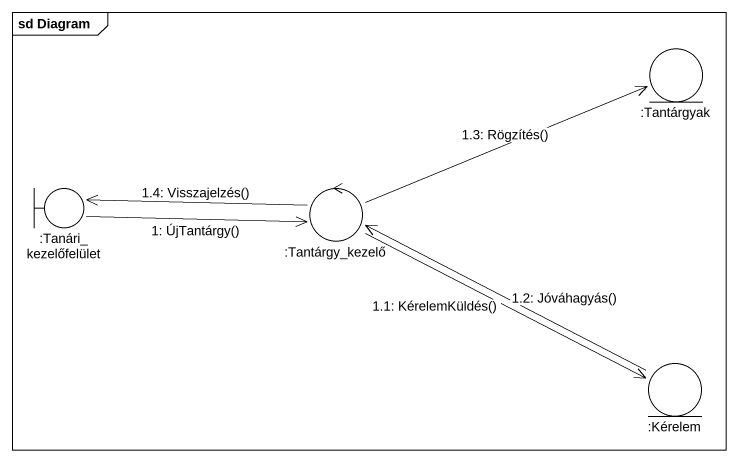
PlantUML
@startuml
mainframe sd Diagram
entity ":Tantárgyak" as Tantárgyak
boundary ":Tanári_kezelőfelület" as Tanári_kezelőfelület
control ":Tantárgy_kezelő" as Tantárgy_kezelő
entity ":Kérelem" as Kérelem
Tanári_kezelőfelület -right-> Tantárgy_kezelő : 1: ÚjTantárgy()
Tantárgy_kezelő -right-> Kérelem : 1.1: KérelemKüldés()
Kérelem -left-> Tantárgy_kezelő : 1.2: Jóváhagyás()
Tantárgy_kezelő -right-> Tantárgyak : 1.3: Rögzítés()
Tantárgy_kezelő -left-> Tanári_kezelőfelület : 1.4: Visszajelzés()
@enduml
